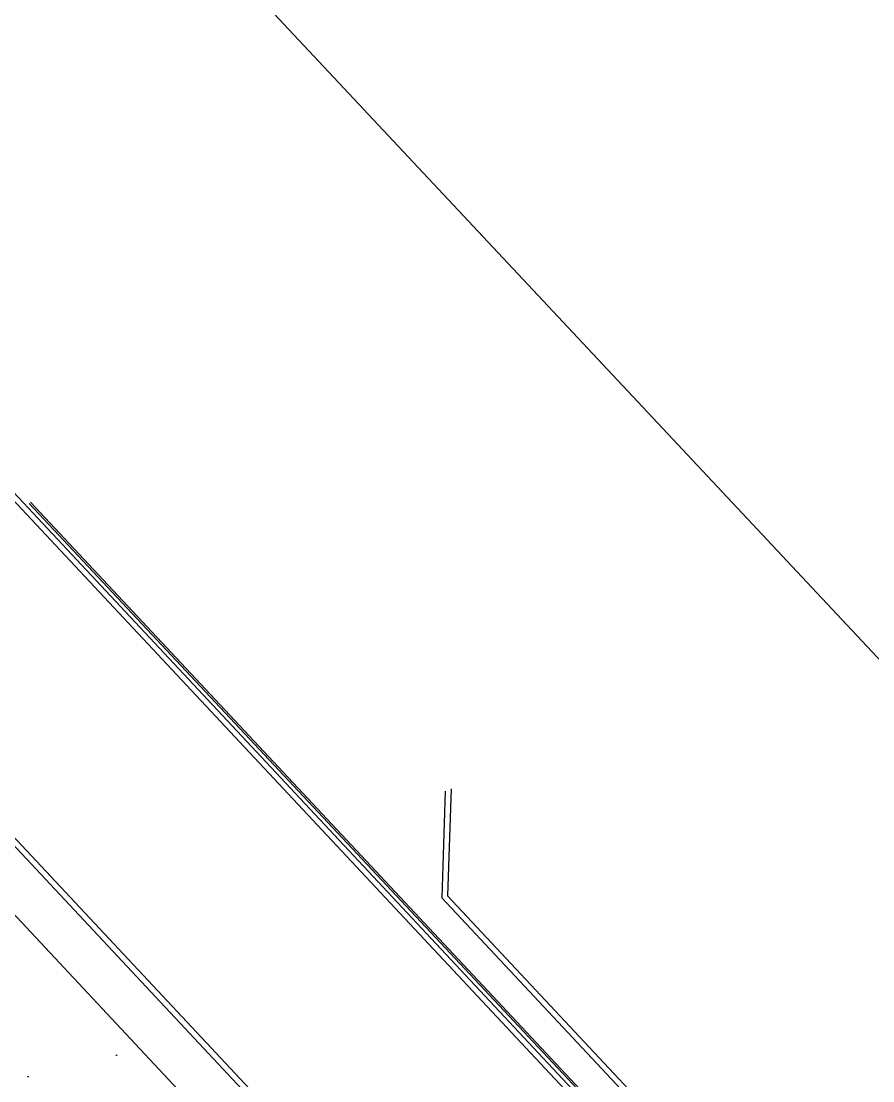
# Model space of a CAD drawing. Header units: metres. Extents: x 1796 to 2240, y -1398 to -999.
# Drawn here: x 2032.25 to 2054.83, y -1127.17 to -1099.09 of the extents above; entities that cross this region are included whole.
import ezdxf

# ---------------------------------------------------------------- set-up
doc = ezdxf.new("R2010")
doc.units = ezdxf.units.M
doc.header["$MEASUREMENT"] = 0
doc.layers.add('ARQUITETURA', color=253, linetype='CONTINUOUS')

msp = doc.modelspace()

# ---------------------------------------------------------------- hatches: boundary and pattern name
at = {"layer": 'ARQUITETURA'}
h = msp.add_hatch(dxfattribs=at)
h.set_pattern_fill('AR-SAND', color=116, scale=3, angle=-46.877, style=0)
h.set_pattern_definition([(350.62296, (1466.5355, -762.2295), (4.08992, 4.08927), [0, -4.56, 0, -5.1, 0, -4.875]), (320.623, (1466.5355, -762.2295), (9.808834, 1.91215), [0, -2.46, 0, -4.11, 0, -1.575]), (280.623, (1464.013, -759.536), (6.39856, -6.807323), [0, -1.5, 0, -5.4, 0, -7.05]), (270.623, (1464.013, -759.536), (8.08648, -4.78256), [0, -0.75, 0, -3.54, 0, -4.05])])
edge = h.paths.add_edge_path()
edge.add_line((2048.41, -1161.912), (2047.65, -1163.919))
edge.add_arc((2015.073, -1249.958), 92, 69.26198, 79.43995)
edge.add_line((2031.934, -1159.516), (2031.658, -1160.99))
edge.add_line((2031.658, -1160.99), (2009.518, -1156.844))
edge.add_line((2009.518, -1156.844), (2011.289, -1147.384))
edge.add_line((2011.289, -1147.384), (2033.265, -1151.499))
edge.add_line((2033.265, -1151.499), (2037.108, -1132.566))
edge.add_line((2037.108, -1132.566), (2028.352, -1123.315))
edge.add_line((2028.352, -1123.315), (2021.935, -1122.012))
edge.add_line((2021.935, -1122.012), (2022.419, -1119.626))
edge.add_arc((2025.457, -1120.243), 3.1, 43.1229, 168.5248, ccw=False)
edge.add_line((2027.72, -1118.124), (2040.231, -1131.482))
edge.add_arc((2039.063, -1132.575), 1.6, -10.3134, 43.1255, ccw=False)
edge.add_line((2040.638, -1132.862), (2037.908, -1147.419))
edge.add_arc((2043.365, -1148.443), 5.552, 169.3787, 228.4034)
edge.add_line((2039.679, -1152.595), (2048.41, -1161.912))

# ---------------------------------------------------------------- linework, layer by layer
for p, q in [((1971.883, -1027.276), (2168.966, -1237.679)), ((2030.375, -1110.003, 0), (2051.051, -1132.078, 0)), ((2051.161, -1131.976, 0), (2031.787, -1111.29, 0)), ((2049.833, -1130.413, 0), (2032.464, -1111.866, 0)), ((2049.87, -1130.379, 0), (2032.499, -1111.831, 0)), ((2041.294, -1130.569, 0), (2028.741, -1117.167, 0)), ((2041.19, -1130.678, 0), (2028.632, -1117.269, 0)), ((2027.72, -1118.124, 0), (2040.231, -1131.482, 0)), ((2043.493, -1119.488, 0), (2043.4, -1122.317, 0)), ((2043.645, -1119.431, 0), (2043.552, -1122.259, 0)), ((2051.209, -1130.435, 0), (2043.552, -1122.259, 0)), ((2051.084, -1130.52, 0), (2043.4, -1122.317, 0))]:
    msp.add_line(p, q, dxfattribs=at)

doc.saveas('drawing.dxf')
